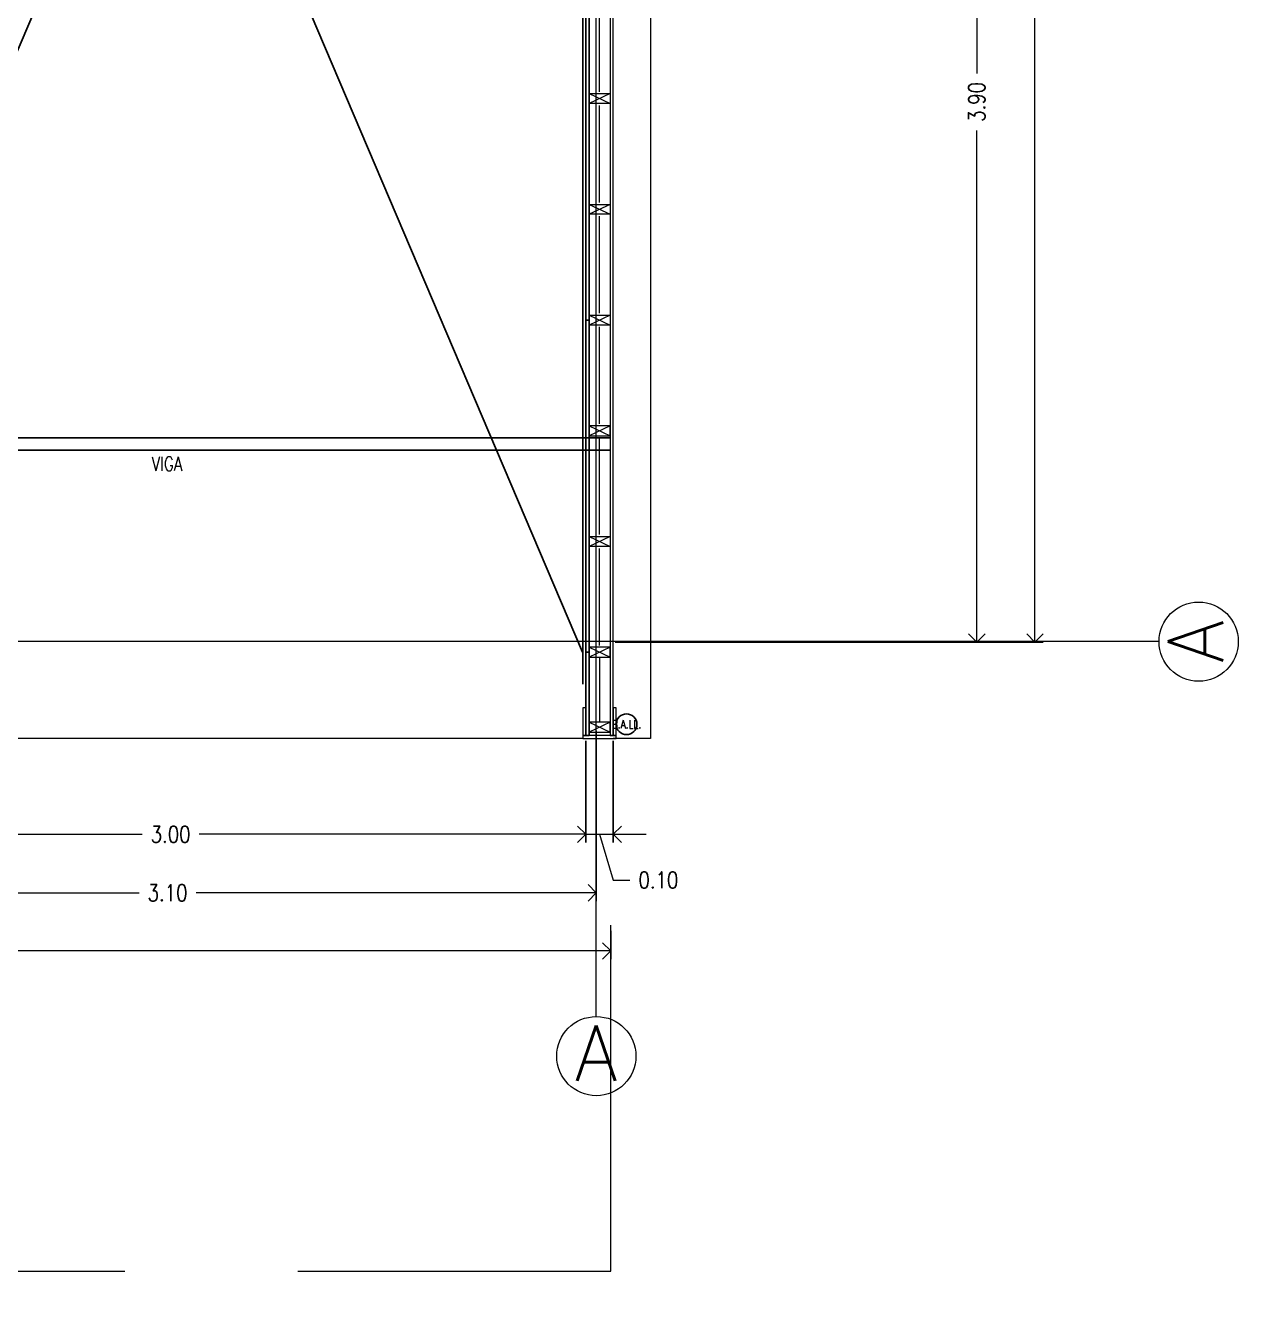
# Model space of a CAD drawing. Header units: metres. Extents: x -2 to 612, y -64 to 156.
# Drawn here: x 474.229 to 478.609, y 40.878 to 45.525 of the extents above; entities that cross this region are included whole.
import ezdxf
from ezdxf.enums import TextEntityAlignment as Align

# ---------------------------------------------------------------- set-up
doc = ezdxf.new("R2010")
doc.units = ezdxf.units.M
doc.header["$LTSCALE"] = 5
doc.header["$MEASUREMENT"] = 0
doc.linetypes.add('HIDDEN', pattern=[0.375, 0.25, -0.125])
doc.layers.get('0').update_dxf_attribs({"color": 30})
doc.layers.get('DEFPOINTS').update_dxf_attribs({"color": 210})
for name, color, linetype, lineweight in [('A-ANNO-DIMS', 3, 'Continuous', 18), ('A-ANNO-SYMB', 3, 'Continuous', 18), ('A-ANNO-TEXT', 3, 'Continuous', 18), ('A-DETL-MBND', 3, 'Continuous', 18), ('A-DETL-MCUT', 4, 'Continuous', 25), ('A-ELEV-IDEN', 3, 'Continuous', 18), ('A-ELEV-MBE2', 4, 'Continuous', 25), ('A-WALL-PATT', 8, 'Continuous', 18), ('A-WALL-STUD', 3, 'Continuous', 18)]:
    doc.layers.add(name, color=color, linetype=linetype, lineweight=lineweight)
doc.styles.add('E-ROMANS', font='romans.shx', dxfattribs={"width": 0.8})
doc.dimstyles.new('E-0050_ARW_12', dxfattribs={"dimscale": 0.001, "dimtxt": 60, "dimasz": 60, "dimexe": 30, "dimexo": 20, "dimgap": 30, "dimtad": 0, "dimzin": 0, "dimdsep": 46, "dimtxsty": 'E-ROMANS', "dimblk": 'OPEN90', "dimcen": 30, "dimclrd": 256, "dimclre": 256, "dimclrt": 256, "dimadec": 0, "dimazin": 0, "dimtfac": 1, "dimtmove": 1, "dimatfit": 3, "dimldrblk": 'OPEN90', "dimfxl": 1, "dimtfill": 1, "dimtolj": 1, "dimtzin": 0, "dimlwd": -1, "dimarcsym": 0})

# ---------------------------------------------------------------- blocks, each defined once
blk = doc.blocks.new('_Open90')
at = {"color": 0, "linetype": 'ByBlock', "lineweight": -2}
for p, q in [((0, 0), (-1, 0)), ((-0.5, 0.5), (0, 0)), ((0, 0), (-0.5, -0.5))]:
    blk.add_line(p, q, dxfattribs=at)
blk = doc.blocks.new('*D713')
at = {"layer": 'A-ANNO-DIMS', "lineweight": -2, "transparency": 16777216}
for p, q in [((473.2526, 43.3405), (473.2526, 42.5741)), ((476.2526, 42.9415), (476.2526, 42.5741))]:
    blk.add_line(p, q, dxfattribs=at)
at = {"layer": 'A-ANNO-DIMS', "transparency": 16777216}
for p, q in [((473.3126, 42.6041), (474.6495, 42.6041)), ((476.1926, 42.6041), (474.8558, 42.6041))]:
    blk.add_line(p, q, dxfattribs=at)
at = {"layer": 'DEFPOINTS', "color": 0, "transparency": 16777216}
for p in [(473.2526, 43.3605), (476.2526, 42.9615), (476.2526, 42.6041)]:
    blk.add_point(p, dxfattribs=at)
at = {"layer": 'A-ANNO-DIMS', "transparency": 16777216, "xscale": 0.06, "yscale": 0.06, "zscale": 0.06, "rotation": 180}
blk.add_blockref('_Open90', (473.2526, 42.6041), dxfattribs=at)
at = {"layer": 'A-ANNO-DIMS', "transparency": 16777216, "xscale": 0.06, "yscale": 0.06, "zscale": 0.06}
blk.add_blockref('_Open90', (476.2526, 42.6041), dxfattribs=at)
at = {"layer": 'A-ANNO-DIMS', "transparency": 16777216, "insert": (474.7526, 42.6041), "char_height": 0.06, "attachment_point": 5, "style": 'E-ROMANS', "bg_fill": 3, "box_fill_scale": 1.25, "bg_fill_color": 256, "bg_fill_true_color": 13158600, "bg_fill_transparency": 0}
blk.add_mtext('\\A1;3.00', dxfattribs=at)
blk = doc.blocks.new('*D940')
at = {"layer": 'A-ANNO-DIMS', "lineweight": -2, "transparency": 16777216}
for p, q in [((473.1931, 43.2655), (473.1931, 42.3628)), ((476.2901, 42.9775), (476.2901, 42.3628))]:
    blk.add_line(p, q, dxfattribs=at)
at = {"layer": 'A-ANNO-DIMS', "transparency": 16777216}
for p, q in [((473.2531, 42.3928), (474.6385, 42.3928)), ((476.2301, 42.3928), (474.8448, 42.3928))]:
    blk.add_line(p, q, dxfattribs=at)
at = {"layer": 'DEFPOINTS', "color": 0, "transparency": 16777216}
for p in [(473.1931, 43.2855), (476.2901, 42.9975), (476.2901, 42.3928)]:
    blk.add_point(p, dxfattribs=at)
at = {"layer": 'A-ANNO-DIMS', "transparency": 16777216, "xscale": 0.06, "yscale": 0.06, "zscale": 0.06, "rotation": 180}
blk.add_blockref('_Open90', (473.1931, 42.3928), dxfattribs=at)
at = {"layer": 'A-ANNO-DIMS', "transparency": 16777216, "xscale": 0.06, "yscale": 0.06, "zscale": 0.06}
blk.add_blockref('_Open90', (476.2901, 42.3928), dxfattribs=at)
at = {"layer": 'A-ANNO-DIMS', "transparency": 16777216, "insert": (474.7416, 42.3928), "char_height": 0.06, "attachment_point": 5, "style": 'E-ROMANS', "bg_fill": 3, "box_fill_scale": 1.25, "bg_fill_color": 256, "bg_fill_true_color": 13158600, "bg_fill_transparency": 0}
blk.add_mtext('\\A1;3.10', dxfattribs=at)
blk = doc.blocks.new('*D1597')
at = {"layer": 'A-ANNO-DIMS', "lineweight": -2, "transparency": 16777216}
for p, q in [((476.2526, 42.9415), (476.2526, 42.5741)), ((476.3506, 42.9415), (476.3506, 42.5741))]:
    blk.add_line(p, q, dxfattribs=at)
at = {"layer": 'A-ANNO-DIMS', "transparency": 16777216}
for p, q in [((476.1926, 42.6041), (476.1326, 42.6041)), ((476.2526, 42.6041), (476.3506, 42.6041)), ((476.2526, 42.6041), (476.3506, 42.6041)), ((476.3016, 42.6041), (476.3511, 42.4391)), ((476.4106, 42.6041), (476.4706, 42.6041)), ((476.3511, 42.4391), (476.4111, 42.4391))]:
    blk.add_line(p, q, dxfattribs=at)
at = {"layer": 'DEFPOINTS', "color": 0, "transparency": 16777216}
for p in [(476.2526, 42.9615), (476.3506, 42.9615), (476.3506, 42.6041)]:
    blk.add_point(p, dxfattribs=at)
at = {"layer": 'A-ANNO-DIMS', "transparency": 16777216, "xscale": 0.06, "yscale": 0.06, "zscale": 0.06}
blk.add_blockref('_Open90', (476.2526, 42.6041), dxfattribs=at)
at = {"layer": 'A-ANNO-DIMS', "transparency": 16777216, "xscale": 0.06, "yscale": 0.06, "zscale": 0.06, "rotation": 180}
blk.add_blockref('_Open90', (476.3506, 42.6041), dxfattribs=at)
at = {"layer": 'A-ANNO-DIMS', "transparency": 16777216, "insert": (476.5143, 42.4391), "char_height": 0.06, "attachment_point": 5, "style": 'E-ROMANS', "bg_fill": 3, "box_fill_scale": 1.25, "bg_fill_color": 256, "bg_fill_true_color": 13158600, "bg_fill_transparency": 0}
blk.add_mtext('\\A1;0.10', dxfattribs=at)
blk = doc.blocks.new('*D1345')
at = {"layer": 'A-ANNO-DIMS', "lineweight": -2, "transparency": 16777216}
for p, q in [((476.3586, 47.201), (477.6942, 47.201)), ((476.3587, 43.298), (477.6942, 43.298))]:
    blk.add_line(p, q, dxfattribs=at)
at = {"layer": 'A-ANNO-DIMS', "transparency": 16777216}
for p, q in [((477.6642, 47.141), (477.6642, 45.3527)), ((477.6642, 43.358), (477.6642, 45.1464))]:
    blk.add_line(p, q, dxfattribs=at)
at = {"layer": 'DEFPOINTS', "color": 0, "transparency": 16777216}
for p in [(476.3386, 47.201), (476.3387, 43.298), (477.6642, 43.298)]:
    blk.add_point(p, dxfattribs=at)
at = {"layer": 'A-ANNO-DIMS', "transparency": 16777216, "xscale": 0.06, "yscale": 0.06, "zscale": 0.06}
for p, rotation in [((477.6642, 47.201), 90), ((477.6642, 43.298), 270)]:
    blk.add_blockref('_Open90', p, dxfattribs=dict(at, rotation=rotation))
at = {"layer": 'A-ANNO-DIMS', "transparency": 16777216, "insert": (477.6642, 45.2495), "char_height": 0.06, "attachment_point": 5, "rotation": 90, "style": 'E-ROMANS', "bg_fill": 3, "box_fill_scale": 1.25, "bg_fill_color": 256, "bg_fill_true_color": 13158600, "bg_fill_transparency": 0}
blk.add_mtext('\\A1;3.90', dxfattribs=at)
blk = doc.blocks.new('*D764')
at = {"layer": 'A-ANNO-DIMS', "lineweight": -2, "transparency": 16777216}
for p, q in [((476.3586, 50.2), (477.9044, 50.2)), ((476.3586, 43.298), (477.9044, 43.298))]:
    blk.add_line(p, q, dxfattribs=at)
at = {"layer": 'A-ANNO-DIMS', "transparency": 16777216}
for p, q in [((477.8744, 50.14), (477.8744, 46.851)), ((477.8744, 43.358), (477.8744, 46.647))]:
    blk.add_line(p, q, dxfattribs=at)
at = {"layer": 'DEFPOINTS', "color": 0, "transparency": 16777216}
for p in [(476.3386, 50.2), (476.3386, 43.298), (477.8744, 43.298)]:
    blk.add_point(p, dxfattribs=at)
at = {"layer": 'A-ANNO-DIMS', "transparency": 16777216, "xscale": 0.06, "yscale": 0.06, "zscale": 0.06}
for p, rotation in [((477.8744, 50.2), 90), ((477.8744, 43.298), 270)]:
    blk.add_blockref('_Open90', p, dxfattribs=dict(at, rotation=rotation))
at = {"layer": 'A-ANNO-DIMS', "transparency": 16777216, "insert": (477.8744, 46.749), "char_height": 0.06, "attachment_point": 5, "rotation": 90, "style": 'E-ROMANS', "bg_fill": 3, "box_fill_scale": 1.25, "bg_fill_color": 256, "bg_fill_true_color": 13158600, "bg_fill_transparency": 0}
blk.add_mtext('\\A1;6.90', dxfattribs=at)
blk = doc.blocks.new('*D1419')
at = {"layer": 'A-ANNO-DIMS', "lineweight": -2, "transparency": 16777216}
for p, q in [((470.0436, 42.2557), (470.0436, 42.1527)), ((476.3426, 42.2557), (476.3426, 42.1527))]:
    blk.add_line(p, q, dxfattribs=at)
at = {"layer": 'A-ANNO-DIMS', "transparency": 16777216}
for p, q in [((470.1036, 42.1827), (473.0911, 42.1827)), ((476.2826, 42.1827), (473.2951, 42.1827))]:
    blk.add_line(p, q, dxfattribs=at)
at = {"layer": 'DEFPOINTS', "color": 0, "transparency": 16777216}
for p in [(470.0436, 42.2757), (476.3426, 42.2757), (476.3426, 42.1827)]:
    blk.add_point(p, dxfattribs=at)
at = {"layer": 'A-ANNO-DIMS', "transparency": 16777216, "xscale": 0.06, "yscale": 0.06, "zscale": 0.06, "rotation": 180}
blk.add_blockref('_Open90', (470.0436, 42.1827), dxfattribs=at)
at = {"layer": 'A-ANNO-DIMS', "transparency": 16777216, "xscale": 0.06, "yscale": 0.06, "zscale": 0.06}
blk.add_blockref('_Open90', (476.3426, 42.1827), dxfattribs=at)
at = {"layer": 'A-ANNO-DIMS', "transparency": 16777216, "insert": (473.1931, 42.1827), "char_height": 0.06, "attachment_point": 5, "style": 'E-ROMANS', "bg_fill": 3, "box_fill_scale": 1.25, "bg_fill_color": 256, "bg_fill_true_color": 13158600, "bg_fill_transparency": 0}
blk.add_mtext('\\A1;6.30', dxfattribs=at)

msp = doc.modelspace()

# ---------------------------------------------------------------- linework, layer by layer
at = {"layer": 'A-ANNO-SYMB'}
for p, q in [((476.29012, 41.94594), (476.29012, 52.35044)), ((478.32254, 43.30004), (455.48822, 43.30004))]:
    msp.add_line(p, q, dxfattribs=at)
for centre in [(478.46557, 43.30004), (476.29012, 41.80291)]:
    msp.add_circle(centre, 0.14303, dxfattribs=at)
at = {"layer": 'A-ANNO-TEXT', "linetype": 'HIDDEN'}
msp.add_lwpolyline([(470.04359, 42.27565), (470.04359, 41.02593), (473.05164, 41.02593), (473.19467, 40.87777), (473.3377, 41.02593), (476.34263, 41.02593), (476.34263, 42.27565)], dxfattribs=at)
at = {"layer": 'A-DETL-MBND'}
msp.add_lwpolyline([(476.33962, 50.46152), (476.33962, 42.96152), (476.35062, 42.96152), (476.35062, 50.46152)], close=True, dxfattribs=at)
at = {"layer": 'A-DETL-MCUT'}
for points in [[(476.26462, 44.46153), (476.26462, 45.66153), (476.25262, 45.66153), (476.25262, 44.46153)], [(476.25262, 43.26153), (476.25262, 44.46153), (476.26462, 44.46153), (476.26462, 43.26153)], [(476.25262, 42.96152), (476.25262, 43.26152), (476.26462, 43.26152), (476.26462, 42.96152)]]:
    msp.add_lwpolyline(points, close=True, dxfattribs=at)
at = {"layer": 'A-ELEV-IDEN'}
msp.add_line((476.24061, 42.95052), (470.14561, 42.95053), dxfattribs=at)
msp.add_lwpolyline([(476.35062, 50.47252), (476.48629, 50.47252), (476.48629, 42.95051), (476.35062, 42.95052)], dxfattribs=at)
at = {"layer": 'A-ELEV-MBE2'}
msp.add_line((476.24164, 43.14638), (476.24164, 50.36152), dxfattribs=at)
at = {"layer": 'A-ELEV-MBE2', "ltscale": 7}
msp.add_line((473.26161, 43.23954), (476.24061, 50.21353), dxfattribs=at)
at = {"layer": 'A-ELEV-MBE2', "ltscale": 0.05}
msp.add_circle((476.39912, 43.00166), 0.0375, dxfattribs=at)
at = {"layer": 'A-WALL-PATT', "ltscale": 0.1}
for p, q in [((476.30212, 45.28653), (476.30212, 45.63655)), ((476.30212, 44.88653), (476.30212, 45.23655)), ((476.30213, 44.48653), (476.30213, 44.83655)), ((476.30212, 44.08654), (476.30212, 44.43655)), ((476.30213, 43.68654), (476.30213, 44.03655))]:
    msp.add_line(p, q, dxfattribs=at)

# ---------------------------------------------------------------- texts
at = {"layer": 'A-ANNO-TEXT', "attachment_point": 5, "style": 'E-ROMANS'}
for s, insert, char_height in [('\\pi-0.15,l0.15,t0.15;VIGA', (474.73949, 43.94205), 0.05), ('\\pi-0.09,l0.09,t0.09;B.A.LL.', (476.39912, 43.00166), 0.03)]:
    msp.add_mtext(s, dxfattribs=dict(at, insert=insert, char_height=char_height))
at = {"layer": 'A-ANNO-TEXT', "style": 'E-ROMANS'}
msp.add_attdef('A', text='0.00', height=0.2, rotation=90, dxfattribs=at).set_placement((478.45444, 43.30004), align=Align.MIDDLE_CENTER)
msp.add_attdef('A', text='0.00', height=0.2, dxfattribs=at).set_placement((476.29012, 41.81405), align=Align.MIDDLE_CENTER)

# ---------------------------------------------------------------- next in the draw order: dimensions: what is measured, and where the dimension line sits
at = {"layer": 'A-ANNO-DIMS'}
dim = msp.add_linear_dim(base=(477.66421, 43.29804), p1=(476.33862, 47.20104), p2=(476.33874, 43.29804), angle=90, dimstyle='E-0050_ARW_12', dxfattribs=at)
dim.commit()
dim.dimension.update_dxf_attribs({"geometry": '*D1345', "text_midpoint": (477.66421, 45.24954)})
for base, p1, p2, picture, middle in [((476.25262, 42.60409), (473.25261, 43.36054), (476.25262, 42.96152), '*D713', (474.75261, 42.60409)), ((476.34263, 42.18267), (470.04359, 42.27565), (476.34263, 42.27565), '*D1419', (473.19311, 42.18267))]:
    dim = msp.add_linear_dim(base=base, p1=p1, p2=p2, dimstyle='E-0050_ARW_12', dxfattribs=at)
    dim.commit()
    dim.dimension.update_dxf_attribs({"geometry": picture, "text_midpoint": middle})

# ---------------------------------------------------------------- next in the draw order: linework, layer by layer
at = {"layer": 'A-ELEV-MBE2', "ltscale": 7}
msp.add_line((473.26161, 50.26054), (476.24061, 43.26153), dxfattribs=at)

# ---------------------------------------------------------------- next in the draw order: dimensions: what is measured, and where the dimension line sits
at = {"layer": 'A-ANNO-DIMS'}
dim = msp.add_linear_dim(base=(477.87445, 43.29804), p1=(476.33862, 50.20004), p2=(476.33862, 43.29804), angle=90, dimstyle='E-0050_ARW_12', dxfattribs=at)
dim.commit()
dim.dimension.update_dxf_attribs({"geometry": '*D764', "text_midpoint": (477.87445, 46.74904)})

# ---------------------------------------------------------------- next in the draw order: linework, layer by layer
at = {"layer": 'A-ELEV-MBE2'}
for p, q in [((473.16561, 44.03652), (476.33962, 44.03652)), ((473.16561, 43.99152), (476.33962, 43.99152))]:
    msp.add_line(p, q, dxfattribs=at)
at = {"layer": 'A-WALL-STUD'}
for p, q in [((476.26462, 45.27953), (476.33962, 45.24353)), ((476.33962, 45.27953), (476.26462, 45.24353)), ((476.26462, 44.87953), (476.33962, 44.84353)), ((476.33962, 44.87953), (476.26462, 44.84353)), ((476.26462, 44.47953), (476.33962, 44.44353)), ((476.33962, 44.47953), (476.26462, 44.44353)), ((476.33962, 44.07954), (476.26462, 44.04354)), ((476.26462, 44.07954), (476.33962, 44.04354)), ((476.26462, 43.67954), (476.33962, 43.64354)), ((476.33962, 43.67954), (476.26462, 43.64354))]:
    msp.add_line(p, q, dxfattribs=at)
for points in [[(476.26462, 45.27953), (476.33962, 45.27953), (476.33962, 45.24353), (476.26462, 45.24353)], [(476.26462, 44.87953), (476.33962, 44.87953), (476.33962, 44.84353), (476.26462, 44.84353)], [(476.26462, 44.47953), (476.33962, 44.47953), (476.33962, 44.44353), (476.26462, 44.44353)], [(476.33962, 44.07954), (476.26462, 44.07954), (476.26462, 44.04354), (476.33962, 44.04354)], [(476.26462, 43.67954), (476.33962, 43.67954), (476.33962, 43.64354), (476.26462, 43.64354)]]:
    msp.add_lwpolyline(points, close=True, dxfattribs=at)

# ---------------------------------------------------------------- next in the draw order: dimensions: what is measured, and where the dimension line sits
at = {"layer": 'A-ANNO-DIMS'}
dim = msp.add_linear_dim(base=(476.29012, 42.39277), p1=(473.19311, 43.28553), p2=(476.29012, 42.99753), dimstyle='E-0050_ARW_12', dxfattribs=at)
dim.commit()
dim.dimension.update_dxf_attribs({"geometry": '*D940', "text_midpoint": (474.74161, 42.39277)})

# ---------------------------------------------------------------- next in the draw order: linework, layer by layer
at = {"layer": 'A-WALL-PATT', "ltscale": 0.1}
for p, q in [((476.30213, 43.28652), (476.30213, 43.63654)), ((476.30213, 43.24352), (476.30213, 43.00953))]:
    msp.add_line(p, q, dxfattribs=at)
at = {"layer": 'A-WALL-STUD'}
for p, q in [((476.33963, 43.27952), (476.26463, 43.24352)), ((476.26463, 43.27952), (476.33963, 43.24352))]:
    msp.add_line(p, q, dxfattribs=at)
msp.add_lwpolyline([(476.33963, 43.27952), (476.26463, 43.27952), (476.26463, 43.24352), (476.33963, 43.24352)], close=True, dxfattribs=at)

# ---------------------------------------------------------------- next in the draw order: dimensions: what is measured, and where the dimension line sits
at = {"layer": 'A-ANNO-DIMS'}
dim = msp.add_linear_dim(base=(476.35062, 42.60409), p1=(476.25262, 42.96152), p2=(476.35062, 42.96152), dimstyle='E-0050_ARW_12', dxfattribs=at)
dim.commit()
dim.dimension.update_dxf_attribs({"geometry": '*D1597', "text_midpoint": (476.44112, 42.43909)})

# ---------------------------------------------------------------- next in the draw order: linework, layer by layer
at = {"layer": 'A-DETL-MBND'}
msp.add_line((476.36162, 42.95052), (476.36162, 42.96152), dxfattribs=at)
for points in [[(476.25249, 43.06152), (476.24149, 43.06152), (476.24149, 42.96152), (476.25249, 42.96152)], [(476.36162, 43.06152), (476.35062, 43.06152), (476.35062, 42.96152), (476.36162, 42.96152)]]:
    msp.add_lwpolyline(points, close=True, dxfattribs=at)
msp.add_lwpolyline([(476.36162, 42.96152), (476.24149, 42.96152), (476.24149, 42.95052), (476.36162, 42.95052)], dxfattribs=at)
at = {"layer": 'A-WALL-STUD'}
for p, q in [((476.33962, 43.00953), (476.26462, 42.97353)), ((476.26462, 43.00953), (476.33962, 42.97353))]:
    msp.add_line(p, q, dxfattribs=at)
msp.add_lwpolyline([(476.33962, 43.00953), (476.26462, 43.00953), (476.26462, 42.97353), (476.33962, 42.97353)], close=True, dxfattribs=at)

doc.saveas('drawing.dxf')
